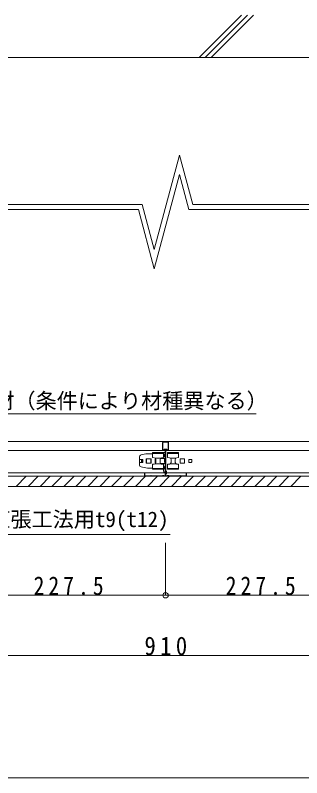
# Model space of a CAD drawing. Units: millimetres at full size, sheet at 1:10. Extents: x -2077 to 2023, y -1433 to 1417.
# Drawn here: x 1004 to 1344, y 57 to 959 of the extents above; entities that cross this region are included whole.
import ezdxf
from ezdxf.enums import TextEntityAlignment as Align

# ---------------------------------------------------------------- set-up
doc = ezdxf.new("R2010")
doc.units = ezdxf.units.MM
doc.header["$LTSCALE"] = 10
for name, color, linetype, lineweight in [('1-0_断面', 7, 'Continuous', 9), ('1-1_寸法', 7, 'Continuous', 9), ('1-2_文字', 7, 'Continuous', 9), ('1-3_ＤＨクロス', 7, 'Continuous', 9), ('F-1_レイアウト', 7, 'Continuous', 9)]:
    doc.layers.add(name, color=color, linetype=linetype, lineweight=lineweight)
doc.styles.add('ＭＳ ゴシック', font='')
doc.styles.get('ＭＳ ゴシック').set_extended_font_data('MS Gothic')

msp = doc.modelspace()

# ---------------------------------------------------------------- linework, layer by layer
at = {"layer": '1-0_断面'}
for p, q in [((-253.81, 908.99), (1689.45, 908.99)), ((1620.35, 454.46), (850.37, 454.46)), ((1620.35, 443.86), (850.37, 443.86)), ((1151.35, 435.86), (1151.35, 434.26)), ((1151.85, 433.41), (1154.85, 433.41)), ((1152.15, 433.46), (1155.35, 433.46)), ((1153.58, 438.76), (1155, 439.14)), ((1153.85, 433.41), (1153.85, 429.91)), ((1154.35, 433.41), (1154.35, 429.91)), ((1154.85, 433.41), (1154.85, 429.91)), ((1155.35, 433.46), (1155.35, 429.86)), ((1159.25, 434.21), (1159.75, 434.21)), ((1159.25, 429.11), (1159.25, 434.21)), ((1159.75, 434.21), (1159.75, 429.11)), ((1165.25, 434.21), (1159.75, 434.21)), ((1159.75, 434.16), (1159.75, 429.16)), ((1164.85, 434.16), (1159.75, 434.16)), ((1159.97, 434.16), (1159.97, 429.16)), ((1162.77, 440.16), (1166.85, 440.16)), ((1164.85, 429.16), (1164.85, 434.16)), ((1165.25, 429.11), (1165.25, 434.21)), ((1166.85, 435.66), (1166.85, 441.49)), ((1179.85, 441.49), (1166.85, 441.49)), ((1179.85, 440.46), (1166.85, 440.46)), ((1166.85, 435.66), (1169.03, 435.47)), ((1176.48, 434.94), (1170.22, 434.94)), ((1170.85, 433.48), (1170.85, 429.85)), ((1175.85, 433.48), (1175.85, 429.85)), ((1176.24, 434.66), (1181.85, 434.66)), ((1179.85, 435.66), (1177.68, 435.47)), ((1179.85, 435.66), (1179.85, 441.49)), ((1180.85, 441.66), (1181.85, 441.66)), ((1184.85, 441.49), (1184.85, 435.66)), ((1184.85, 441.49), (1197.85, 441.49)), ((1184.85, 440.46), (1197.85, 440.46)), ((1184.85, 435.66), (1187.03, 435.47)), ((1188.22, 434.94), (1194.48, 434.94)), ((1188.85, 433.48), (1188.85, 429.85)), ((1193.85, 433.48), (1193.85, 429.85)), ((1199.85, 429.16), (1199.85, 434.16)), ((1199.85, 434.16), (1204.96, 434.16)), ((1204.74, 434.16), (1204.74, 429.16)), ((1204.85, 434.16), (1204.85, 429.16)), ((1204.96, 434.16), (1204.96, 429.16)), ((1212.85, 433.41), (1209.85, 433.41)), ((1209.85, 433.41), (1209.85, 429.91)), ((1151.35, 432.91), (1151.35, 430.41)), ((1151.35, 427.46), (1151.35, 429.06)), ((1151.85, 429.91), (1154.85, 429.91)), ((1152.15, 429.86), (1155.35, 429.86)), ((1153.58, 424.57), (1155, 424.18)), ((1159.75, 429.11), (1159.25, 429.11)), ((1159.75, 429.16), (1164.85, 429.16)), ((1159.75, 429.11), (1165.25, 429.11)), ((1166.85, 427.66), (1169.03, 427.85)), ((1166.85, 427.66), (1166.85, 421.83)), ((1169.85, 432.66), (1169.85, 430.66)), ((1176.48, 428.39), (1170.22, 428.39)), ((1176.24, 428.66), (1181.85, 428.66)), ((1179.85, 427.66), (1177.68, 427.85)), ((1179.85, 427.66), (1179.85, 421.83)), ((1184.85, 427.66), (1187.03, 427.85)), ((1184.85, 427.66), (1184.85, 421.83)), ((1188.22, 428.39), (1194.48, 428.39)), ((1204.96, 429.16), (1199.85, 429.16)), ((1212.85, 429.91), (1209.85, 429.91)), ((1213.35, 432.91), (1213.35, 430.41)), ((1689.45, 417.46), (850.37, 417.46)), ((1162.77, 423.16), (1166.85, 423.16)), ((1179.85, 422.86), (1166.85, 422.86)), ((1179.85, 421.83), (1166.85, 421.83)), ((1179.85, 423.16), (1179.85, 419.46)), ((1180.85, 418.46), (1181.85, 418.46)), ((1181.85, 419.56), (1183.55, 419.56)), ((1184.85, 422.86), (1197.85, 422.86)), ((1184.85, 421.83), (1197.85, 421.83)), ((727.35, 413.46), (1689.45, 413.46)), ((1005.36, 401.46), (1017.36, 413.46)), ((1019.51, 401.46), (1031.51, 413.46)), ((1033.65, 401.46), (1045.65, 413.46)), ((1047.79, 401.46), (1059.79, 413.46)), ((1061.93, 401.46), (1073.93, 413.46)), ((1076.07, 401.46), (1088.07, 413.46)), ((1090.22, 401.46), (1102.22, 413.46)), ((1104.36, 401.46), (1116.36, 413.46)), ((1118.5, 401.46), (1130.5, 413.46)), ((1132.64, 401.46), (1144.64, 413.46)), ((1146.78, 401.46), (1158.78, 413.46)), ((1160.93, 401.46), (1172.93, 413.46)), ((1175.07, 401.46), (1187.07, 413.46)), ((1189.21, 401.46), (1201.21, 413.46)), ((1203.35, 401.46), (1215.35, 413.46)), ((1217.5, 401.46), (1229.5, 413.46)), ((1231.64, 401.46), (1243.64, 413.46)), ((1245.78, 401.46), (1257.78, 413.46)), ((1259.92, 401.46), (1271.92, 413.46)), ((1274.06, 401.46), (1286.06, 413.46)), ((1288.21, 401.46), (1300.21, 413.46)), ((1302.35, 401.46), (1314.35, 413.46)), ((1316.49, 401.46), (1328.49, 413.46)), ((1330.63, 401.46), (1342.63, 413.46)), ((-253.81, 401.46), (1689.45, 401.46))]:
    msp.add_line(p, q, dxfattribs=at)
for points in [[(1197.85, 441.49), (1197.85, 435.66), (1195.68, 435.47)], [(1197.85, 421.83), (1197.85, 427.66), (1195.68, 427.85)], [(1181.85, 416.56), (1183.55, 416.56), (1183.55, 419.56)]]:
    msp.add_lwpolyline(points, dxfattribs=at)
for centre, radius, start, end in [((1154.35, 435.86), 3, 105, 180), ((1152.15, 434.26), 0.8, 180, 270), ((1151.85, 432.91), 0.5, 90, 180), ((1162.77, 410.16), 30, 90, 105), ((1168.85, 433.48), 2, 0, 85), ((1171.85, 432.66), 2, 125.77673, 180), ((1177.85, 433.48), 2, 95, 180), ((1180.85, 440.66), 1, 90, 180), ((1183.95, 438.16), 2.9, 136.39718, 223.60282), ((1187.08, 431.66), 6.03, 150.13717, 209.86283), ((1186.85, 433.48), 2, 0, 85), ((1195.85, 433.48), 2, 95, 180), ((1212.85, 432.91), 0.5, 0, 90), ((1151.85, 430.41), 0.5, 180, 270), ((1152.15, 429.06), 0.8, 90, 180), ((1154.35, 427.46), 3, 180, 255), ((1162.77, 453.16), 30, 255, 270), ((1168.85, 429.85), 2, 275, 0), ((1171.85, 430.66), 2, 180, 234.22327), ((1177.85, 429.85), 2, 180, 265), ((1183.95, 423.66), 2.9, 136.39718, 223.60282), ((1186.85, 429.85), 2, 275, 0), ((1195.85, 429.85), 2, 180, 265), ((1212.85, 430.41), 0.5, 270, 0), ((1180.85, 419.46), 1, 180, 270)]:
    msp.add_arc(centre, radius, start, end, dxfattribs=at)
at = {"layer": '1-1_寸法'}
for p, q in [((1222.27, 908.99), (1272.27, 958.99)), ((1229.34, 908.99), (1279.34, 958.99)), ((1236.41, 908.99), (1286.41, 958.99)), ((1198.86, 793.59), (1168.96, 681.99)), ((1214.56, 734.99), (1198.86, 793.59)), ((1198.86, 770.4), (1168.96, 658.81)), ((1209.95, 728.99), (1198.86, 770.4)), ((304.56, 734.99), (1154.76, 734.99)), ((1168.96, 681.99), (1154.76, 734.99)), ((1214.56, 734.99), (1689.45, 734.99)), ((299.95, 728.99), (1150.15, 728.99)), ((1150.15, 728.99), (1168.96, 658.81)), ((1209.95, 728.99), (1689.45, 728.99)), ((1182.35, 272.68), (1182.35, 334.65)), ((954.85, 272.68), (1182.35, 272.68)), ((1182.35, 272.68), (1409.85, 272.68)), ((727.35, 201.51), (1637.35, 201.51))]:
    msp.add_line(p, q, dxfattribs=at)
msp.add_circle((1182.35, 272.68), 3.19, dxfattribs=at)
at = {"layer": '1-2_文字'}
for p, q in [((878.78, 487.37), (1289.87, 487.37)), ((818.6, 344.48), (1187.69, 344.48))]:
    msp.add_line(p, q, dxfattribs=at)
at = {"layer": '1-3_ＤＨクロス'}
for p, q in [((1178.7, 453.46), (1178.7, 444.86)), ((1179.2, 444.86), (1179.2, 453.46)), ((1179.7, 454.46), (1185, 454.46)), ((1179.7, 453.96), (1185, 453.96)), ((1185.5, 444.86), (1185.5, 453.46)), ((1186, 453.46), (1186, 444.86)), ((1180.08, 444.53), (1180.82, 445.27)), ((1180.41, 444.16), (1181.17, 444.92)), ((1181.85, 444.63), (1181.85, 414.46)), ((1182.35, 444.63), (1182.35, 414.46)), ((1182.35, 443.6), (1182.35, 414.46)), ((1182.85, 444.63), (1182.85, 414.46)), ((1184.3, 444.16), (1183.54, 444.92)), ((1184.63, 444.53), (1183.89, 445.27)), ((1157.35, 417.46), (1157.85, 417.46)), ((1157.35, 414.46), (1157.35, 417.46)), ((1157.85, 417.46), (1157.85, 414.46)), ((1207.35, 417.46), (1206.85, 417.46)), ((1206.85, 417.46), (1206.85, 414.46)), ((1207.35, 414.46), (1207.35, 417.46)), ((1158.35, 413.96), (1164.08, 413.96)), ((1158.35, 413.46), (1164.08, 413.46)), ((1164.36, 414.16), (1164.22, 414.02)), ((1164.71, 413.8), (1164.58, 413.67)), ((1165, 413.8), (1165.13, 413.67)), ((1165.49, 414.02), (1165.35, 414.16)), ((1165.79, 413.96), (1165.63, 413.96)), ((1165.79, 413.46), (1165.63, 413.46)), ((1166.92, 413.96), (1167.49, 413.96)), ((1166.92, 413.46), (1167.49, 413.46)), ((1168.62, 413.96), (1169.19, 413.96)), ((1169.19, 413.46), (1168.62, 413.46)), ((1170.32, 413.96), (1170.89, 413.96)), ((1170.89, 413.46), (1170.32, 413.46)), ((1172.02, 413.96), (1172.59, 413.96)), ((1172.02, 413.46), (1172.59, 413.46)), ((1173.72, 413.96), (1174.29, 413.96)), ((1174.29, 413.46), (1173.72, 413.46)), ((1178.3, 413.96), (1175.42, 413.96)), ((1175.42, 413.46), (1178.29, 413.46)), ((1178.61, 414.11), (1178.77, 414.29)), ((1179.15, 413.97), (1178.99, 413.78)), ((1179.76, 413.97), (1179.92, 413.78)), ((1180.3, 414.11), (1180.14, 414.29)), ((1181.35, 413.96), (1180.61, 413.96)), ((1180.61, 413.46), (1181.35, 413.46)), ((1183.35, 413.96), (1184.1, 413.96)), ((1184.1, 413.46), (1183.35, 413.46)), ((1184.41, 414.11), (1184.57, 414.29)), ((1184.95, 413.97), (1184.79, 413.78)), ((1185.56, 413.97), (1185.72, 413.78)), ((1186.1, 414.11), (1185.94, 414.29)), ((1186.41, 413.96), (1189.29, 413.96)), ((1189.29, 413.46), (1186.42, 413.46)), ((1190.99, 413.96), (1190.42, 413.96)), ((1190.42, 413.46), (1190.99, 413.46)), ((1192.69, 413.96), (1192.12, 413.96)), ((1192.12, 413.46), (1192.69, 413.46)), ((1194.39, 413.96), (1193.82, 413.96)), ((1193.82, 413.46), (1194.39, 413.46)), ((1196.09, 413.96), (1195.52, 413.96)), ((1195.52, 413.46), (1196.09, 413.46)), ((1197.79, 413.96), (1197.22, 413.96)), ((1197.22, 413.46), (1197.79, 413.46)), ((1198.92, 413.96), (1199.08, 413.96)), ((1198.92, 413.46), (1199.08, 413.46)), ((1199.22, 414.02), (1199.36, 414.16)), ((1199.71, 413.8), (1199.58, 413.67)), ((1200, 413.8), (1200.13, 413.67)), ((1200.35, 414.16), (1200.49, 414.02)), ((1206.35, 413.96), (1200.63, 413.96)), ((1206.35, 413.46), (1200.63, 413.46))]:
    msp.add_line(p, q, dxfattribs=at)
for centre, radius, start, end in [((1179.7, 453.46), 1, 90, 180), ((1179.7, 453.46), 0.5, 90, 180), ((1185, 453.46), 1, 0, 90), ((1185, 453.46), 0.5, 0, 90), ((1179.7, 444.86), 1, 180, 315), ((1179.7, 444.86), 0.5, 180, 317.84797), ((1181.45, 444.63), 0.9, 0, 135), ((1181.45, 444.63), 0.4, 0, 135), ((1183.25, 444.63), 0.9, 45, 180), ((1183.25, 444.63), 0.4, 45, 180), ((1185, 444.86), 1, 225, 0), ((1185, 444.86), 0.5, 222.15203, 0), ((1158.35, 414.46), 1, 180, 270), ((1158.35, 414.46), 0.5, 180, 270), ((1164.08, 414.16), 0.2, 270, 315), ((1164.08, 414.16), 0.7, 270, 315), ((1164.85, 413.66), 0.7, 45, 135), ((1164.85, 413.66), 0.2, 45, 135), ((1165.63, 414.16), 0.7, 225, 270), ((1165.63, 414.16), 0.2, 225, 270), ((1165.79, 414.16), 0.2, 270, 308.94244), ((1165.79, 414.16), 0.7, 270, 308.94244), ((1166.35, 413.46), 0.7, 51.05756, 128.94244), ((1166.35, 413.46), 0.2, 53.1301, 128.94244), ((1166.92, 414.16), 0.7, 231.05756, 270), ((1166.92, 414.16), 0.2, 231.05756, 270), ((1167.49, 414.16), 0.2, 270, 308.94244), ((1167.49, 414.16), 0.7, 270, 308.94244), ((1168.05, 413.46), 0.7, 51.05756, 128.94244), ((1168.05, 413.46), 0.2, 51.05756, 126.8699), ((1168.62, 414.16), 0.7, 231.05756, 270), ((1168.62, 414.16), 0.2, 231.05756, 270), ((1169.19, 414.16), 0.2, 270, 308.94244), ((1169.19, 414.16), 0.7, 270, 308.94244), ((1169.75, 413.46), 0.7, 51.05756, 128.94244), ((1169.75, 413.46), 0.2, 51.05756, 126.8699), ((1170.32, 414.16), 0.7, 231.05756, 270), ((1170.32, 414.16), 0.2, 231.05756, 270), ((1170.89, 414.16), 0.2, 270, 308.94244), ((1170.89, 414.16), 0.7, 270, 308.94244), ((1171.45, 413.46), 0.7, 51.05756, 128.94244), ((1171.45, 413.46), 0.2, 51.05756, 126.8699), ((1172.02, 414.16), 0.7, 231.05756, 270), ((1172.02, 414.16), 0.2, 231.05756, 270), ((1172.59, 414.16), 0.2, 270, 308.94244), ((1172.59, 414.16), 0.7, 270, 308.94244), ((1173.15, 413.46), 0.7, 51.05756, 128.94244), ((1173.15, 413.46), 0.2, 51.05756, 126.8699), ((1173.72, 414.16), 0.7, 231.05756, 270), ((1173.72, 414.16), 0.2, 231.05756, 270), ((1174.29, 414.16), 0.2, 270, 308.94244), ((1174.29, 414.16), 0.7, 270, 308.94244), ((1174.85, 413.46), 0.7, 51.05756, 128.94244), ((1174.85, 413.46), 0.2, 51.05756, 126.8699), ((1175.42, 414.16), 0.7, 231.05756, 270), ((1175.42, 414.16), 0.2, 231.05756, 270), ((1178.3, 414.36), 0.4, 270, 320), ((1178.3, 414.36), 0.9, 270, 320), ((1179.45, 413.71), 0.9, 40, 140), ((1179.45, 413.71), 0.4, 40, 140), ((1180.61, 414.36), 0.9, 220, 270), ((1180.61, 414.36), 0.4, 220, 270), ((1181.35, 414.46), 1, 270, 0), ((1181.35, 414.46), 0.5, 270, 0), ((1183.35, 414.46), 1, 180, 270), ((1183.35, 414.46), 0.5, 180, 270), ((1184.1, 414.36), 0.4, 270, 320), ((1184.1, 414.36), 0.9, 270, 320), ((1185.25, 413.71), 0.9, 40, 140), ((1185.25, 413.71), 0.4, 40, 140), ((1186.41, 414.36), 0.9, 220, 270), ((1186.41, 414.36), 0.4, 220, 270), ((1189.29, 414.16), 0.2, 270, 308.94244), ((1189.29, 414.16), 0.7, 270, 308.94244), ((1189.85, 413.46), 0.7, 51.05756, 128.94244), ((1189.85, 413.46), 0.2, 53.1301, 128.94244), ((1190.42, 414.16), 0.7, 231.05756, 270), ((1190.42, 414.16), 0.2, 231.05756, 270), ((1190.99, 414.16), 0.2, 270, 308.94244), ((1190.99, 414.16), 0.7, 270, 308.94244), ((1191.55, 413.46), 0.7, 51.05756, 128.94244), ((1191.55, 413.46), 0.2, 53.1301, 128.94244), ((1192.12, 414.16), 0.7, 231.05756, 270), ((1192.12, 414.16), 0.2, 231.05756, 270), ((1192.69, 414.16), 0.2, 270, 308.94244), ((1192.69, 414.16), 0.7, 270, 308.94244), ((1193.25, 413.46), 0.7, 51.05756, 128.94244), ((1193.25, 413.46), 0.2, 53.1301, 128.94244), ((1193.82, 414.16), 0.7, 231.05756, 270), ((1193.82, 414.16), 0.2, 231.05756, 270), ((1194.39, 414.16), 0.2, 270, 308.94244), ((1194.39, 414.16), 0.7, 270, 308.94244), ((1194.95, 413.46), 0.7, 51.05756, 128.94244), ((1194.95, 413.46), 0.2, 53.1301, 128.94244), ((1195.52, 414.16), 0.7, 231.05756, 270), ((1195.52, 414.16), 0.2, 231.05756, 270), ((1196.09, 414.16), 0.2, 270, 308.94244), ((1196.09, 414.16), 0.7, 270, 308.94244), ((1196.65, 413.46), 0.7, 51.05756, 128.94244), ((1196.65, 413.46), 0.2, 53.1301, 128.94244), ((1197.22, 414.16), 0.7, 231.05756, 270), ((1197.22, 414.16), 0.2, 231.05756, 270), ((1197.79, 414.16), 0.2, 270, 308.94244), ((1197.79, 414.16), 0.7, 270, 308.94244), ((1198.35, 413.46), 0.7, 51.05756, 128.94244), ((1198.35, 413.46), 0.2, 51.05756, 126.8699), ((1198.92, 414.16), 0.7, 231.05756, 270), ((1198.92, 414.16), 0.2, 231.05756, 270), ((1199.08, 414.16), 0.2, 270, 315), ((1199.08, 414.16), 0.7, 270, 315), ((1199.85, 413.66), 0.7, 45, 135), ((1199.85, 413.66), 0.2, 45, 135), ((1200.63, 414.16), 0.7, 225, 270), ((1200.63, 414.16), 0.2, 225, 270), ((1206.35, 414.46), 1, 270, 0), ((1206.35, 414.46), 0.5, 270, 0)]:
    msp.add_arc(centre, radius, start, end, dxfattribs=at)
at = {"layer": 'F-1_レイアウト'}
msp.add_line((-677.43, 56.81), (2022.57, 56.81), dxfattribs=at)

# ---------------------------------------------------------------- texts
at = {"layer": '1-1_寸法', "char_height": 21.99, "attachment_point": 7, "style": 'ＭＳ ゴシック'}
for s, insert in [('\\T1.38;\\W0.85;227.5', (1026.1, 272.68)), ('\\T1.38;\\W0.85;227.5', (1253.6, 272.68)), ('\\T1.38;\\W0.9;910', (1157.35, 201.51))]:
    msp.add_mtext(s, dxfattribs=dict(at, insert=insert))
at = {"layer": '1-2_文字', "style": 'ＭＳ ゴシック'}
for s, p in [('ブレース材（条件により材種異なる）', (878.37, 488.15)), ('ダイロートン直張工法用t9(t12)', (823.63, 347.92))]:
    msp.add_text(s, height=18.33, dxfattribs=at).set_placement(p, align=Align.BOTTOM_LEFT)

doc.saveas('drawing.dxf')
